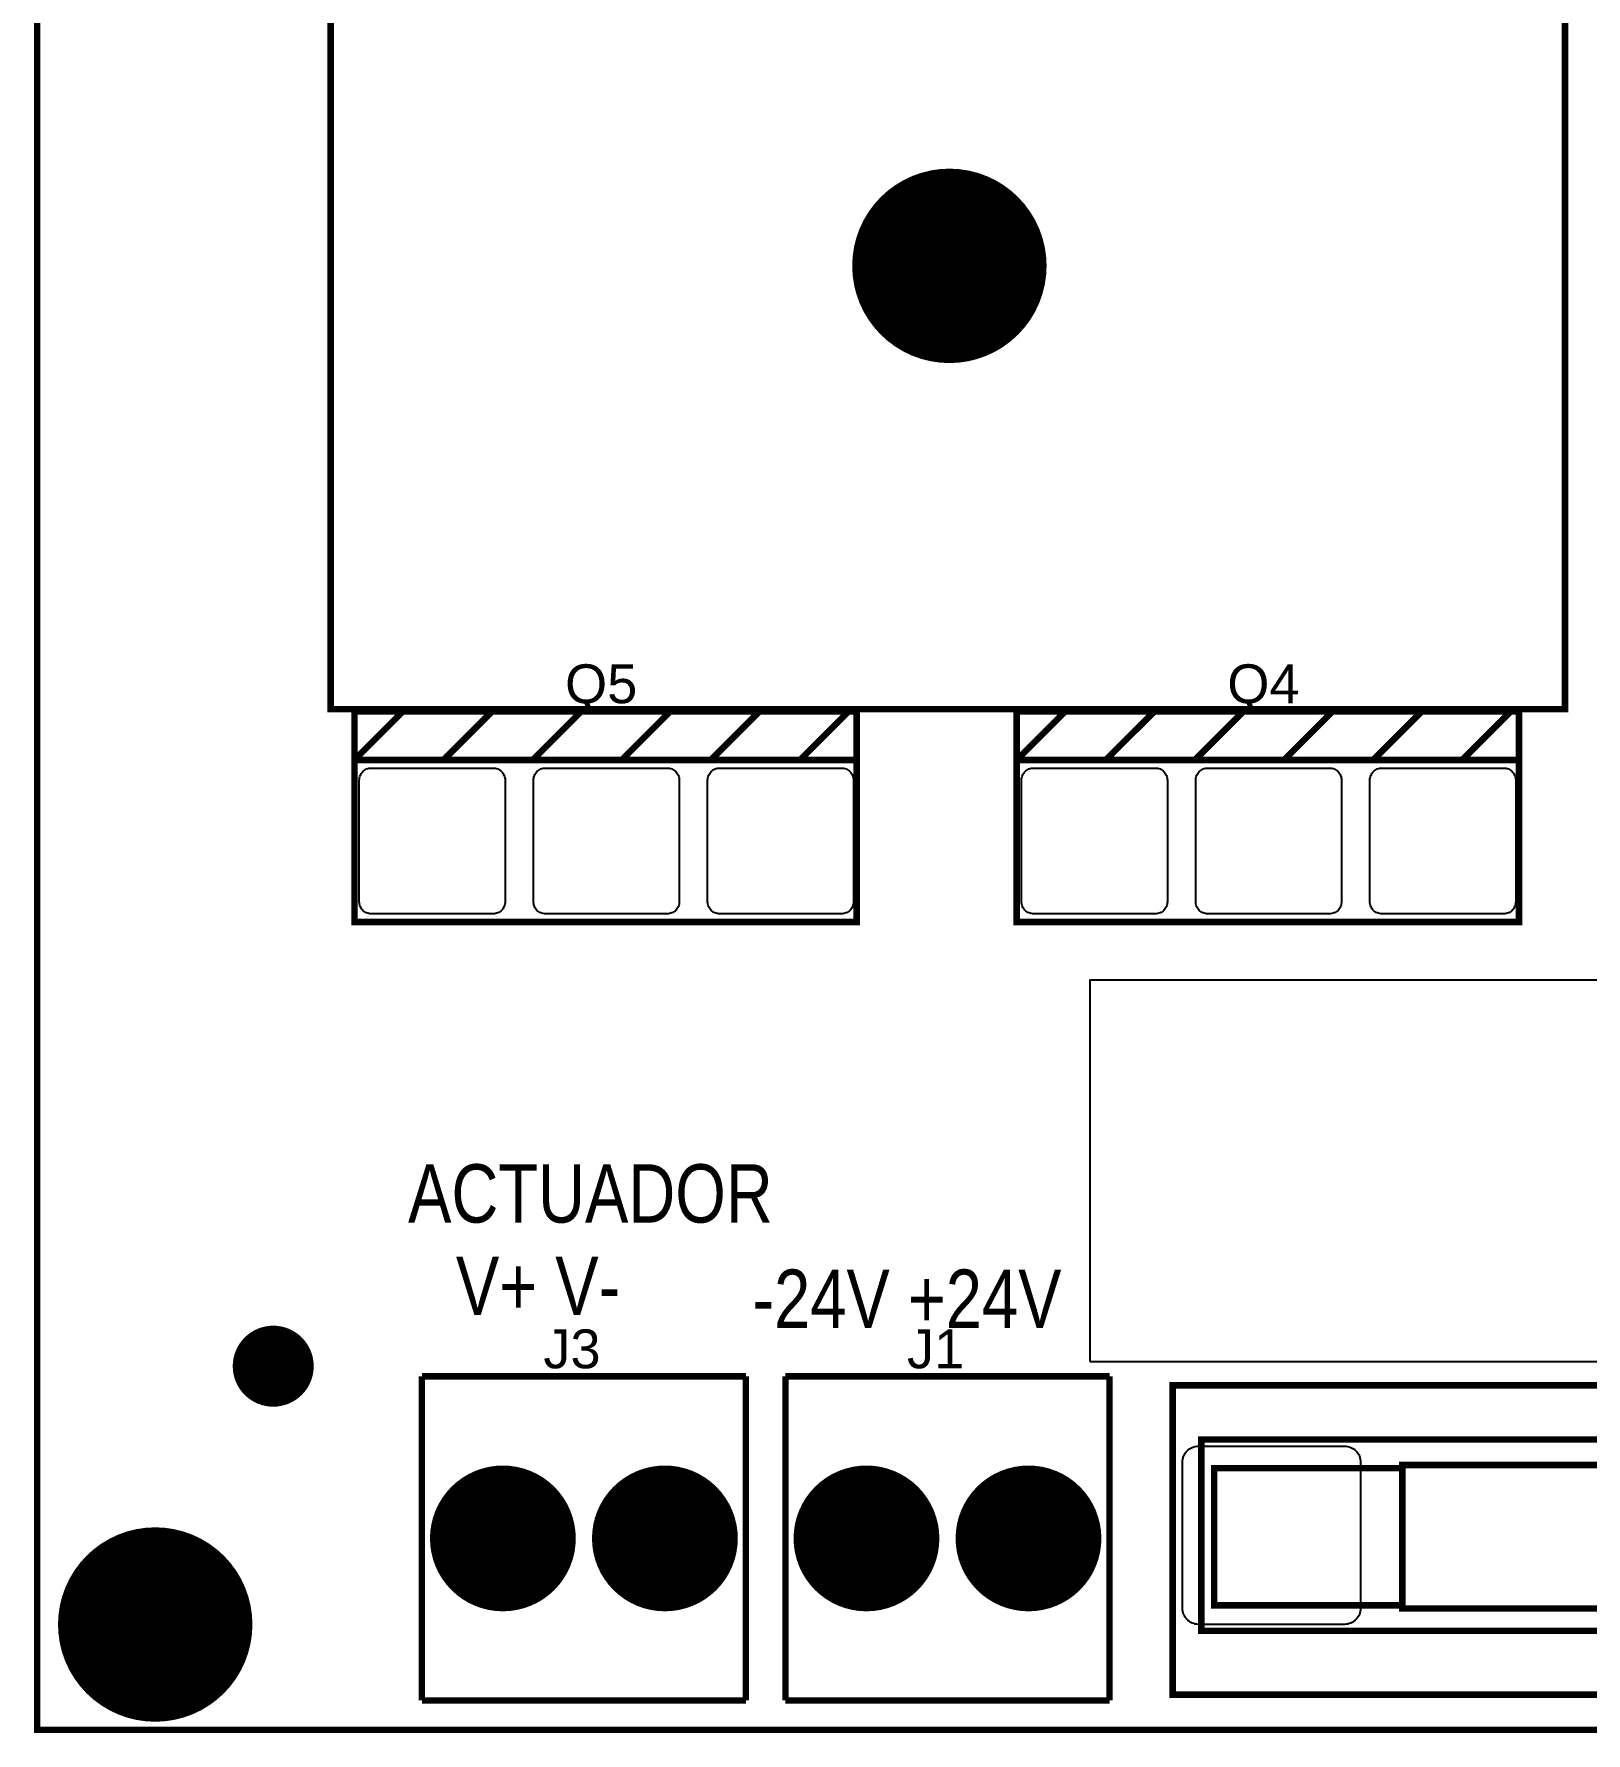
# Model space of a CAD drawing. Header units: inches. Extents: x -4.04 to 4.04, y -1.96 to 1.96.
# Drawn here: x -4.037 to -2.122, y -1.963 to 0.135 of the extents above; entities that cross this region are included whole.
import ezdxf

# ---------------------------------------------------------------- set-up
doc = ezdxf.new("R2010")
doc.units = ezdxf.units.IN
doc.layers.get('0').update_dxf_attribs({"linetype": 'CONTINUOUS'})

# ---------------------------------------------------------------- blocks, each defined once
blk = doc.blocks.new('EPAD')
at = {"const_width": 0.5}
blk.add_lwpolyline([(-0.25, 0, 1), (0.25, 0, 1)], format="xyb", close=True, dxfattribs=at)

msp = doc.modelspace()

# ---------------------------------------------------------------- linework, layer by layer
at = {"const_width": 0.008}
for points in [[(-4.033465, -1.958661), (4.033465, -1.958661), (4.033465, 1.950787), (-4.033465, 1.950787), (-4.033465, -1.958661)], [(-4.033465, -1.958661), (4.033465, -1.958661), (4.033465, 1.950787), (-4.033465, 1.950787), (-4.033465, -1.958661)], [(-4.033465, -1.958661), (4.033465, -1.958661), (4.033465, 1.950787), (-4.033465, 1.950787), (-4.033465, -1.958661)], [(-3.67126, -0.698819), (-2.147638, -0.698819), (-2.147638, 0.285433), (-3.67126, 0.285433), (-3.67126, -0.698819)], [(-3.67126, -0.698819), (-2.147638, -0.698819), (-2.147638, 0.285433), (-3.67126, 0.285433), (-3.67126, -0.698819)], [(-3.67126, -0.698819), (-2.147638, -0.698819), (-2.147638, 0.285433), (-3.67126, 0.285433), (-3.67126, -0.698819)], [(-3.641913, -0.70148), (-3.021913, -0.70148)], [(-3.641913, -0.76148), (-3.581913, -0.70148)], [(-3.641913, -0.76148), (-3.641913, -0.70148)], [(-3.641913, -0.70148), (-3.021913, -0.70148)], [(-3.641913, -0.76148), (-3.581913, -0.70148)], [(-3.641913, -0.76148), (-3.641913, -0.70148)], [(-3.641913, -0.70148), (-3.021913, -0.70148)], [(-3.641913, -0.76148), (-3.581913, -0.70148)], [(-3.641913, -0.76148), (-3.641913, -0.70148)], [(-3.531913, -0.76148), (-3.471913, -0.70148)], [(-3.531913, -0.76148), (-3.471913, -0.70148)], [(-3.531913, -0.76148), (-3.471913, -0.70148)], [(-3.421913, -0.76148), (-3.361913, -0.70148)], [(-3.421913, -0.76148), (-3.361913, -0.70148)], [(-3.421913, -0.76148), (-3.361913, -0.70148)], [(-3.311913, -0.76148), (-3.251913, -0.70148)], [(-3.311913, -0.76148), (-3.251913, -0.70148)], [(-3.311913, -0.76148), (-3.251913, -0.70148)], [(-3.201913, -0.76148), (-3.141913, -0.70148)], [(-3.201913, -0.76148), (-3.141913, -0.70148)], [(-3.201913, -0.76148), (-3.141913, -0.70148)], [(-3.091913, -0.76148), (-3.031913, -0.70148)], [(-3.091913, -0.76148), (-3.031913, -0.70148)], [(-3.091913, -0.76148), (-3.031913, -0.70148)], [(-3.091913, -0.76148), (-3.031913, -0.70148)], [(-3.091913, -0.76148), (-3.031913, -0.70148)], [(-3.091913, -0.76148), (-3.031913, -0.70148)], [(-3.021913, -0.76148), (-3.021913, -0.70148)], [(-3.021913, -0.76148), (-3.021913, -0.70148)], [(-3.021913, -0.76148), (-3.021913, -0.70148)], [(-2.824413, -0.70148), (-2.204413, -0.70148)], [(-2.824413, -0.76148), (-2.764413, -0.70148)], [(-2.824413, -0.76148), (-2.824413, -0.70148)], [(-2.824413, -0.70148), (-2.204413, -0.70148)], [(-2.824413, -0.76148), (-2.764413, -0.70148)], [(-2.824413, -0.76148), (-2.824413, -0.70148)], [(-2.824413, -0.70148), (-2.204413, -0.70148)], [(-2.824413, -0.76148), (-2.764413, -0.70148)], [(-2.824413, -0.76148), (-2.824413, -0.70148)], [(-2.714413, -0.76148), (-2.654413, -0.70148)], [(-2.714413, -0.76148), (-2.654413, -0.70148)], [(-2.714413, -0.76148), (-2.654413, -0.70148)], [(-2.604413, -0.76148), (-2.544413, -0.70148)], [(-2.604413, -0.76148), (-2.544413, -0.70148)], [(-2.604413, -0.76148), (-2.544413, -0.70148)], [(-2.494413, -0.76148), (-2.434413, -0.70148)], [(-2.494413, -0.76148), (-2.434413, -0.70148)], [(-2.494413, -0.76148), (-2.434413, -0.70148)], [(-2.384413, -0.76148), (-2.324413, -0.70148)], [(-2.384413, -0.76148), (-2.324413, -0.70148)], [(-2.384413, -0.76148), (-2.324413, -0.70148)], [(-2.274413, -0.76148), (-2.214413, -0.70148)], [(-2.274413, -0.76148), (-2.214413, -0.70148)], [(-2.274413, -0.76148), (-2.214413, -0.70148)], [(-2.274413, -0.76148), (-2.214413, -0.70148)], [(-2.274413, -0.76148), (-2.214413, -0.70148)], [(-2.274413, -0.76148), (-2.214413, -0.70148)], [(-2.204413, -0.76148), (-2.204413, -0.70148)], [(-2.204413, -0.76148), (-2.204413, -0.70148)], [(-2.204413, -0.76148), (-2.204413, -0.70148)], [(-3.641913, -0.76148), (-3.021913, -0.76148), (-3.021913, -0.96148), (-3.641913, -0.96148), (-3.641913, -0.76148)], [(-3.641913, -0.76148), (-3.021913, -0.76148), (-3.021913, -0.96148), (-3.641913, -0.96148), (-3.641913, -0.76148)], [(-3.641913, -0.76148), (-3.021913, -0.76148), (-3.021913, -0.96148), (-3.641913, -0.96148), (-3.641913, -0.76148)], [(-2.824413, -0.76148), (-2.204413, -0.76148), (-2.204413, -0.96148), (-2.824413, -0.96148), (-2.824413, -0.76148)], [(-2.824413, -0.76148), (-2.204413, -0.76148), (-2.204413, -0.96148), (-2.824413, -0.96148), (-2.824413, -0.76148)], [(-2.824413, -0.76148), (-2.204413, -0.76148), (-2.204413, -0.96148), (-2.824413, -0.96148), (-2.824413, -0.76148)], [(-3.558661, -1.522441), (-3.558661, -1.922441)], [(-3.558661, -1.522441), (-3.158661, -1.522441)], [(-3.558661, -1.522441), (-3.558661, -1.922441)], [(-3.558661, -1.522441), (-3.158661, -1.522441)], [(-3.558661, -1.522441), (-3.558661, -1.922441)], [(-3.558661, -1.522441), (-3.158661, -1.522441)], [(-3.158661, -1.522441), (-3.158661, -1.922441)], [(-3.158661, -1.522441), (-3.158661, -1.922441)], [(-3.158661, -1.522441), (-3.158661, -1.922441)], [(-3.109843, -1.522441), (-3.109843, -1.922441)], [(-3.109843, -1.522441), (-2.709843, -1.522441)], [(-3.109843, -1.522441), (-3.109843, -1.922441)], [(-3.109843, -1.522441), (-2.709843, -1.522441)], [(-3.109843, -1.522441), (-3.109843, -1.922441)], [(-3.109843, -1.522441), (-2.709843, -1.522441)], [(-2.709843, -1.522441), (-2.709843, -1.922441)], [(-2.709843, -1.522441), (-2.709843, -1.922441)], [(-2.709843, -1.522441), (-2.709843, -1.922441)], [(-2.63189, -1.915354), (-1.478346, -1.915354), (-1.478346, -1.533465), (-2.63189, -1.533465), (-2.63189, -1.915354)], [(-2.63189, -1.915354), (-1.478346, -1.915354), (-1.478346, -1.533465), (-2.63189, -1.533465), (-2.63189, -1.915354)], [(-2.63189, -1.915354), (-1.478346, -1.915354), (-1.478346, -1.533465), (-2.63189, -1.533465), (-2.63189, -1.915354)], [(-2.596457, -1.836614), (-1.509843, -1.836614), (-1.509843, -1.600394), (-2.596457, -1.600394), (-2.596457, -1.836614)], [(-2.596457, -1.836614), (-1.509843, -1.836614), (-1.509843, -1.600394), (-2.596457, -1.600394), (-2.596457, -1.836614)], [(-2.596457, -1.836614), (-1.509843, -1.836614), (-1.509843, -1.600394), (-2.596457, -1.600394), (-2.596457, -1.836614)], [(-2.580709, -1.805118), (-2.348425, -1.805118), (-2.348425, -1.635827), (-2.580709, -1.635827), (-2.580709, -1.805118)], [(-2.580709, -1.805118), (-2.348425, -1.805118), (-2.348425, -1.635827), (-2.580709, -1.635827), (-2.580709, -1.805118)], [(-2.580709, -1.805118), (-2.348425, -1.805118), (-2.348425, -1.635827), (-2.580709, -1.635827), (-2.580709, -1.805118)], [(-2.348425, -1.809055), (-1.722441, -1.809055), (-1.722441, -1.63189), (-2.348425, -1.63189), (-2.348425, -1.809055)], [(-2.348425, -1.809055), (-1.722441, -1.809055), (-1.722441, -1.63189), (-2.348425, -1.63189), (-2.348425, -1.809055)], [(-2.348425, -1.809055), (-1.722441, -1.809055), (-1.722441, -1.63189), (-2.348425, -1.63189), (-2.348425, -1.809055)], [(-3.558661, -1.922441), (-3.158661, -1.922441)], [(-3.558661, -1.922441), (-3.158661, -1.922441)], [(-3.558661, -1.922441), (-3.158661, -1.922441)], [(-3.109843, -1.922441), (-2.709843, -1.922441)], [(-3.109843, -1.922441), (-2.709843, -1.922441)], [(-3.109843, -1.922441), (-2.709843, -1.922441)]]:
    msp.add_lwpolyline(points, dxfattribs=at)
for points in [[(-3.620913, -0.77148), (-3.470913, -0.77148), (-3.469354, -0.771556), (-3.467846, -0.771779), (-3.466396, -0.772142), (-3.46501, -0.772637), (-3.463696, -0.77326), (-3.462459, -0.774002), (-3.461308, -0.774856), (-3.460249, -0.775816), (-3.459289, -0.776875), (-3.458435, -0.778026), (-3.457693, -0.779263), (-3.45707, -0.780577), (-3.456574, -0.781963), (-3.456212, -0.783413), (-3.455989, -0.784921), (-3.455913, -0.78648), (-3.455913, -0.93648), (-3.455989, -0.938039), (-3.456212, -0.939547), (-3.456574, -0.940998), (-3.45707, -0.942383), (-3.457693, -0.943698), (-3.458435, -0.944934), (-3.459289, -0.946085), (-3.460249, -0.947144), (-3.461308, -0.948104), (-3.462459, -0.948959), (-3.463696, -0.949701), (-3.46501, -0.950323), (-3.466396, -0.950819), (-3.467846, -0.951182), (-3.469354, -0.951405), (-3.470913, -0.95148), (-3.620913, -0.95148), (-3.622472, -0.951405), (-3.62398, -0.951182), (-3.625431, -0.950819), (-3.626817, -0.950323), (-3.628131, -0.949701), (-3.629367, -0.948959), (-3.630519, -0.948104), (-3.631578, -0.947144), (-3.632538, -0.946085), (-3.633392, -0.944934), (-3.634134, -0.943698), (-3.634756, -0.942383), (-3.635252, -0.940998), (-3.635615, -0.939547), (-3.635838, -0.938039), (-3.635913, -0.93648), (-3.635913, -0.78648), (-3.635838, -0.784921), (-3.635615, -0.783413), (-3.635252, -0.781963), (-3.634756, -0.780577), (-3.634134, -0.779263), (-3.633392, -0.778026), (-3.632538, -0.776875), (-3.631578, -0.775816), (-3.630519, -0.774856), (-3.629367, -0.774002), (-3.628131, -0.77326), (-3.626817, -0.772637), (-3.625431, -0.772142), (-3.62398, -0.771779), (-3.622472, -0.771556), (-3.620913, -0.77148)], [(-3.405913, -0.77148), (-3.255913, -0.77148), (-3.254354, -0.771556), (-3.252846, -0.771779), (-3.251396, -0.772142), (-3.25001, -0.772637), (-3.248696, -0.77326), (-3.247459, -0.774002), (-3.246308, -0.774856), (-3.245249, -0.775816), (-3.244289, -0.776875), (-3.243435, -0.778026), (-3.242693, -0.779263), (-3.24207, -0.780577), (-3.241574, -0.781963), (-3.241212, -0.783413), (-3.240989, -0.784921), (-3.240913, -0.78648), (-3.240913, -0.93648), (-3.240989, -0.938039), (-3.241212, -0.939547), (-3.241574, -0.940998), (-3.24207, -0.942383), (-3.242693, -0.943698), (-3.243435, -0.944934), (-3.244289, -0.946085), (-3.245249, -0.947144), (-3.246308, -0.948104), (-3.247459, -0.948959), (-3.248696, -0.949701), (-3.25001, -0.950323), (-3.251396, -0.950819), (-3.252846, -0.951182), (-3.254354, -0.951405), (-3.255913, -0.95148), (-3.405913, -0.95148), (-3.407472, -0.951405), (-3.40898, -0.951182), (-3.410431, -0.950819), (-3.411817, -0.950323), (-3.413131, -0.949701), (-3.414367, -0.948959), (-3.415519, -0.948104), (-3.416578, -0.947144), (-3.417538, -0.946085), (-3.418392, -0.944934), (-3.419134, -0.943698), (-3.419756, -0.942383), (-3.420252, -0.940998), (-3.420615, -0.939547), (-3.420838, -0.938039), (-3.420913, -0.93648), (-3.420913, -0.78648), (-3.420838, -0.784921), (-3.420615, -0.783413), (-3.420252, -0.781963), (-3.419756, -0.780577), (-3.419134, -0.779263), (-3.418392, -0.778026), (-3.417538, -0.776875), (-3.416578, -0.775816), (-3.415519, -0.774856), (-3.414367, -0.774002), (-3.413131, -0.77326), (-3.411817, -0.772637), (-3.410431, -0.772142), (-3.40898, -0.771779), (-3.407472, -0.771556), (-3.405913, -0.77148)], [(-3.190913, -0.77148), (-3.040913, -0.77148), (-3.039354, -0.771556), (-3.037846, -0.771779), (-3.036396, -0.772142), (-3.03501, -0.772637), (-3.033696, -0.77326), (-3.032459, -0.774002), (-3.031308, -0.774856), (-3.030249, -0.775816), (-3.029289, -0.776875), (-3.028435, -0.778026), (-3.027693, -0.779263), (-3.02707, -0.780577), (-3.026574, -0.781963), (-3.026212, -0.783413), (-3.025989, -0.784921), (-3.025913, -0.78648), (-3.025913, -0.93648), (-3.025989, -0.938039), (-3.026212, -0.939547), (-3.026574, -0.940998), (-3.02707, -0.942383), (-3.027693, -0.943698), (-3.028435, -0.944934), (-3.029289, -0.946085), (-3.030249, -0.947144), (-3.031308, -0.948104), (-3.032459, -0.948959), (-3.033696, -0.949701), (-3.03501, -0.950323), (-3.036396, -0.950819), (-3.037846, -0.951182), (-3.039354, -0.951405), (-3.040913, -0.95148), (-3.190913, -0.95148), (-3.192472, -0.951405), (-3.19398, -0.951182), (-3.195431, -0.950819), (-3.196817, -0.950323), (-3.198131, -0.949701), (-3.199367, -0.948959), (-3.200519, -0.948104), (-3.201578, -0.947144), (-3.202538, -0.946085), (-3.203392, -0.944934), (-3.204134, -0.943698), (-3.204756, -0.942383), (-3.205252, -0.940998), (-3.205615, -0.939547), (-3.205838, -0.938039), (-3.205913, -0.93648), (-3.205913, -0.78648), (-3.205838, -0.784921), (-3.205615, -0.783413), (-3.205252, -0.781963), (-3.204756, -0.780577), (-3.204134, -0.779263), (-3.203392, -0.778026), (-3.202538, -0.776875), (-3.201578, -0.775816), (-3.200519, -0.774856), (-3.199367, -0.774002), (-3.198131, -0.77326), (-3.196817, -0.772637), (-3.195431, -0.772142), (-3.19398, -0.771779), (-3.192472, -0.771556), (-3.190913, -0.77148)], [(-2.803413, -0.77148), (-2.653413, -0.77148), (-2.651854, -0.771556), (-2.650346, -0.771779), (-2.648896, -0.772142), (-2.64751, -0.772637), (-2.646196, -0.77326), (-2.644959, -0.774002), (-2.643808, -0.774856), (-2.642749, -0.775816), (-2.641789, -0.776875), (-2.640935, -0.778026), (-2.640193, -0.779263), (-2.63957, -0.780577), (-2.639074, -0.781963), (-2.638712, -0.783413), (-2.638489, -0.784921), (-2.638413, -0.78648), (-2.638413, -0.93648), (-2.638489, -0.938039), (-2.638712, -0.939547), (-2.639074, -0.940998), (-2.63957, -0.942383), (-2.640193, -0.943698), (-2.640935, -0.944934), (-2.641789, -0.946085), (-2.642749, -0.947144), (-2.643808, -0.948104), (-2.644959, -0.948959), (-2.646196, -0.949701), (-2.64751, -0.950323), (-2.648896, -0.950819), (-2.650346, -0.951182), (-2.651854, -0.951405), (-2.653413, -0.95148), (-2.803413, -0.95148), (-2.804972, -0.951405), (-2.80648, -0.951182), (-2.807931, -0.950819), (-2.809317, -0.950323), (-2.810631, -0.949701), (-2.811867, -0.948959), (-2.813019, -0.948104), (-2.814078, -0.947144), (-2.815038, -0.946085), (-2.815892, -0.944934), (-2.816634, -0.943698), (-2.817256, -0.942383), (-2.817752, -0.940998), (-2.818115, -0.939547), (-2.818338, -0.938039), (-2.818413, -0.93648), (-2.818413, -0.78648), (-2.818338, -0.784921), (-2.818115, -0.783413), (-2.817752, -0.781963), (-2.817256, -0.780577), (-2.816634, -0.779263), (-2.815892, -0.778026), (-2.815038, -0.776875), (-2.814078, -0.775816), (-2.813019, -0.774856), (-2.811867, -0.774002), (-2.810631, -0.77326), (-2.809317, -0.772637), (-2.807931, -0.772142), (-2.80648, -0.771779), (-2.804972, -0.771556), (-2.803413, -0.77148)], [(-2.588413, -0.77148), (-2.438413, -0.77148), (-2.436854, -0.771556), (-2.435346, -0.771779), (-2.433896, -0.772142), (-2.43251, -0.772637), (-2.431196, -0.77326), (-2.429959, -0.774002), (-2.428808, -0.774856), (-2.427749, -0.775816), (-2.426789, -0.776875), (-2.425935, -0.778026), (-2.425193, -0.779263), (-2.42457, -0.780577), (-2.424074, -0.781963), (-2.423712, -0.783413), (-2.423489, -0.784921), (-2.423413, -0.78648), (-2.423413, -0.93648), (-2.423489, -0.938039), (-2.423712, -0.939547), (-2.424074, -0.940998), (-2.42457, -0.942383), (-2.425193, -0.943698), (-2.425935, -0.944934), (-2.426789, -0.946085), (-2.427749, -0.947144), (-2.428808, -0.948104), (-2.429959, -0.948959), (-2.431196, -0.949701), (-2.43251, -0.950323), (-2.433896, -0.950819), (-2.435346, -0.951182), (-2.436854, -0.951405), (-2.438413, -0.95148), (-2.588413, -0.95148), (-2.589972, -0.951405), (-2.59148, -0.951182), (-2.592931, -0.950819), (-2.594317, -0.950323), (-2.595631, -0.949701), (-2.596867, -0.948959), (-2.598019, -0.948104), (-2.599078, -0.947144), (-2.600038, -0.946085), (-2.600892, -0.944934), (-2.601634, -0.943698), (-2.602256, -0.942383), (-2.602752, -0.940998), (-2.603115, -0.939547), (-2.603338, -0.938039), (-2.603413, -0.93648), (-2.603413, -0.78648), (-2.603338, -0.784921), (-2.603115, -0.783413), (-2.602752, -0.781963), (-2.602256, -0.780577), (-2.601634, -0.779263), (-2.600892, -0.778026), (-2.600038, -0.776875), (-2.599078, -0.775816), (-2.598019, -0.774856), (-2.596867, -0.774002), (-2.595631, -0.77326), (-2.594317, -0.772637), (-2.592931, -0.772142), (-2.59148, -0.771779), (-2.589972, -0.771556), (-2.588413, -0.77148)], [(-2.373413, -0.77148), (-2.223413, -0.77148), (-2.221854, -0.771556), (-2.220346, -0.771779), (-2.218896, -0.772142), (-2.21751, -0.772637), (-2.216196, -0.77326), (-2.214959, -0.774002), (-2.213808, -0.774856), (-2.212749, -0.775816), (-2.211789, -0.776875), (-2.210935, -0.778026), (-2.210193, -0.779263), (-2.20957, -0.780577), (-2.209074, -0.781963), (-2.208712, -0.783413), (-2.208489, -0.784921), (-2.208413, -0.78648), (-2.208413, -0.93648), (-2.208489, -0.938039), (-2.208712, -0.939547), (-2.209074, -0.940998), (-2.20957, -0.942383), (-2.210193, -0.943698), (-2.210935, -0.944934), (-2.211789, -0.946085), (-2.212749, -0.947144), (-2.213808, -0.948104), (-2.214959, -0.948959), (-2.216196, -0.949701), (-2.21751, -0.950323), (-2.218896, -0.950819), (-2.220346, -0.951182), (-2.221854, -0.951405), (-2.223413, -0.95148), (-2.373413, -0.95148), (-2.374972, -0.951405), (-2.37648, -0.951182), (-2.377931, -0.950819), (-2.379317, -0.950323), (-2.380631, -0.949701), (-2.381867, -0.948959), (-2.383019, -0.948104), (-2.384078, -0.947144), (-2.385038, -0.946085), (-2.385892, -0.944934), (-2.386634, -0.943698), (-2.387256, -0.942383), (-2.387752, -0.940998), (-2.388115, -0.939547), (-2.388338, -0.938039), (-2.388413, -0.93648), (-2.388413, -0.78648), (-2.388338, -0.784921), (-2.388115, -0.783413), (-2.387752, -0.781963), (-2.387256, -0.780577), (-2.386634, -0.779263), (-2.385892, -0.778026), (-2.385038, -0.776875), (-2.384078, -0.775816), (-2.383019, -0.774856), (-2.381867, -0.774002), (-2.380631, -0.77326), (-2.379317, -0.772637), (-2.377931, -0.772142), (-2.37648, -0.771779), (-2.374972, -0.771556), (-2.373413, -0.77148)], [(-2.599843, -1.608504), (-2.419843, -1.608504), (-2.417764, -1.608605), (-2.415753, -1.608902), (-2.413819, -1.609385), (-2.411971, -1.610047), (-2.410219, -1.610877), (-2.40857, -1.611866), (-2.407036, -1.613005), (-2.405624, -1.614285), (-2.404343, -1.615697), (-2.403204, -1.617232), (-2.402215, -1.61888), (-2.401385, -1.620633), (-2.400724, -1.622481), (-2.400241, -1.624415), (-2.399944, -1.626425), (-2.399843, -1.628504), (-2.399843, -1.808504), (-2.399944, -1.810583), (-2.400241, -1.812593), (-2.400724, -1.814527), (-2.401385, -1.816375), (-2.402215, -1.818128), (-2.403204, -1.819776), (-2.404343, -1.821311), (-2.405624, -1.822723), (-2.407036, -1.824003), (-2.40857, -1.825142), (-2.410219, -1.826131), (-2.411971, -1.826961), (-2.413819, -1.827622), (-2.415753, -1.828106), (-2.417764, -1.828403), (-2.419843, -1.828504), (-2.599843, -1.828504), (-2.601921, -1.828403), (-2.603932, -1.828106), (-2.605866, -1.827622), (-2.607714, -1.826961), (-2.609466, -1.826131), (-2.611115, -1.825142), (-2.612649, -1.824003), (-2.614061, -1.822723), (-2.615342, -1.821311), (-2.616481, -1.819776), (-2.61747, -1.818128), (-2.6183, -1.816375), (-2.618961, -1.814527), (-2.619444, -1.812593), (-2.619741, -1.810583), (-2.619843, -1.808504), (-2.619843, -1.628504), (-2.619741, -1.626425), (-2.619444, -1.624415), (-2.618961, -1.622481), (-2.6183, -1.620633), (-2.61747, -1.61888), (-2.616481, -1.617232), (-2.615342, -1.615697), (-2.614061, -1.614285), (-2.612649, -1.613005), (-2.611115, -1.611866), (-2.609466, -1.610877), (-2.607714, -1.610047), (-2.605866, -1.609385), (-2.603932, -1.608902), (-2.601921, -1.608605), (-2.599843, -1.608504)]]:
    msp.add_lwpolyline(points, close=True)
msp.add_lwpolyline([(-2.734252, -1.504013), (-0.803225, -1.504013), (-0.803225, -1.033465), (-2.734252, -1.033465), (-2.734252, -1.504013)])

# ---------------------------------------------------------------- block references
for p, xscale, yscale in [((-2.90748, -0.151575), 0.24, 0.24), ((-3.742126, -1.509843), 0.1, 0.1), ((-3.458661, -1.722441), 0.18, 0.18), ((-3.258661, -1.722441), 0.18, 0.18), ((-3.009843, -1.722441), 0.18, 0.18), ((-2.809843, -1.722441), 0.18, 0.18), ((-3.887795, -1.82874), 0.24, 0.24)]:
    msp.add_blockref('EPAD', p, dxfattribs=dict(xscale=xscale, yscale=yscale))

# ---------------------------------------------------------------- texts
for s, height, width, p in [('Q5', 0.048, 1.041667, (-3.381913, -0.69148)), ('Q5', 0.048, 1.041667, (-3.381913, -0.69148)), ('Q5', 0.048, 1.041667, (-3.381913, -0.69148)), ('Q4', 0.048, 1.041667, (-2.564413, -0.69148)), ('Q4', 0.048, 1.041667, (-2.564413, -0.69148)), ('Q4', 0.048, 1.041667, (-2.564413, -0.69148)), ('ACTUADOR', 0.072, 0.833333, (-3.575708, -1.332595)), ('ACTUADOR', 0.072, 0.833333, (-3.575708, -1.332595)), ('ACTUADOR', 0.072, 0.833333, (-3.575708, -1.332595)), ('V+ V-', 0.072, 0.833333, (-3.516653, -1.446769)), ('V+ V-', 0.072, 0.833333, (-3.516653, -1.446769)), ('V+ V-', 0.072, 0.833333, (-3.516653, -1.446769)), ('-24V +24V', 0.072, 0.833333, (-3.150511, -1.462517)), ('-24V +24V', 0.072, 0.833333, (-3.150511, -1.462517)), ('-24V +24V', 0.072, 0.833333, (-3.150511, -1.462517)), ('J3', 0.048, 1.041667, (-3.408661, -1.512441)), ('J3', 0.048, 1.041667, (-3.408661, -1.512441)), ('J3', 0.048, 1.041667, (-3.408661, -1.512441)), ('J1', 0.048, 1.041667, (-2.959843, -1.512441)), ('J1', 0.048, 1.041667, (-2.959843, -1.512441)), ('J1', 0.048, 1.041667, (-2.959843, -1.512441))]:
    msp.add_text(s, height=height, dxfattribs=dict(width=width)).set_placement(p)

doc.saveas('drawing.dxf')
